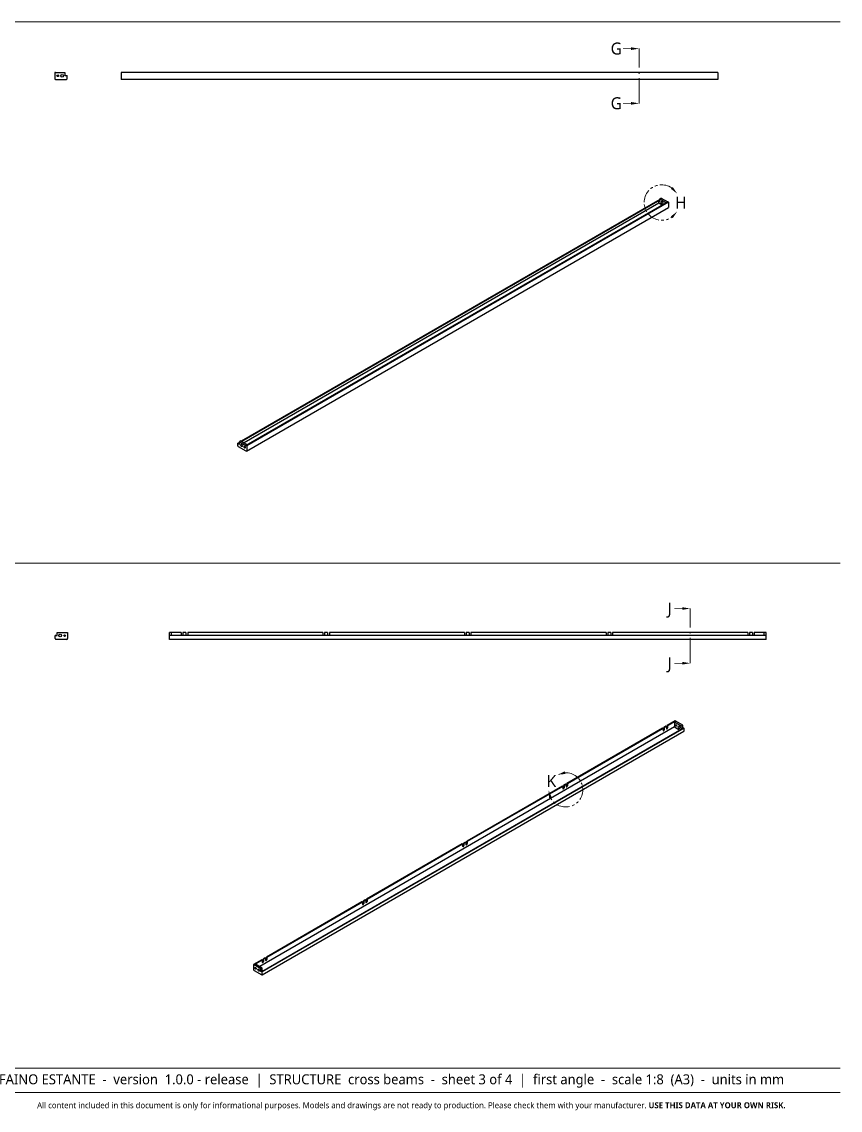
# Model space of a CAD drawing. Header units: inches. Extents: x 6 to 1987, y -21 to 287.
# Drawn here: x 1346.2 to 1552, y 5.6 to 279.1 of the extents above; entities that cross this region are included whole.
import ezdxf

# ---------------------------------------------------------------- set-up
doc = ezdxf.new("R2010")
doc.units = ezdxf.units.IN
doc.header["$LTSCALE"] = 12.7
doc.header["$MEASUREMENT"] = 0
for name, pattern in [('HIDDEN', [0.15, 0.1, -0.05]), ('ONS_DASHDOT', [0.71, 0.5, -0.1, 0.01, -0.1]), ('ONS_PHANTOM', [0.5, 0.25, -0.05, 0.05, -0.05, 0.05, -0.05])]:
    doc.linetypes.add(name, pattern=pattern)
for name, color, linetype, lineweight in [('ANNOTATION_TEXT', 7, 'Continuous', 25), ('BORDER_FRAME', 7, 'Continuous', 15), ('DETAIL_VIEW_PARENT_BORDER', 7, 'ONS_PHANTOM', 15), ('SECTION_CUTTING_LINE', 7, 'ONS_DASHDOT', 70), ('SKETCHED_GEOMETRY', 251, 'Continuous', 13), ('SURFACE_THREAD_SYMBOLS', 7, 'HIDDEN', 15), ('Visible', 7, 'Continuous', 25)]:
    doc.layers.add(name, color=color, linetype=linetype, lineweight=lineweight)
doc.styles.add('Onshape-Standard', font='NotoSans-Regular.ttf')
doc.styles.add('Onshape-Standard-NoteStyle', font='Open Sans', dxfattribs={"height": 2.5})

msp = doc.modelspace()

# ---------------------------------------------------------------- linework, layer by layer
at = {"layer": 'BORDER_FRAME'}
msp.add_line((1552, 10), (1152, 10), dxfattribs=at)
at = {"layer": 'DETAIL_VIEW_PARENT_BORDER', "color": 251, "lineweight": 13}
msp.add_arc((1507.16096, 233.66285), 4.45933, 55.7713141, 304.0464664, dxfattribs=at)
at = {"layer": 'DETAIL_VIEW_PARENT_BORDER', "color": 251, "lineweight": 13, "extrusion": (0, 0, -1)}
msp.add_arc((-1482.97383, 86.09436), 4.3123, 87.8607737, 332.7754312, dxfattribs=at)
at = {"layer": 'DETAIL_VIEW_PARENT_BORDER', "color": 251, "lineweight": 13}
for points in [[(1511.01997, 235.89752), (1509.90203, 237.58907), (1509.41385, 237.13506)], [(1511.01284, 231.41592), (1509.4028, 230.18349), (1509.88953, 229.72793)], [(1480.90215, 89.87644), (1482.91876, 90.08709), (1482.74143, 90.72974)], [(1478.66181, 86.04534), (1478.82003, 84.02393), (1479.46707, 84.18452)]]:
    msp.add_solid(points, dxfattribs=at)
at = {"layer": 'SECTION_CUTTING_LINE', "color": 7, "lineweight": 13}
for p, q in [((1501.42681, 258.59695), (1501.42681, 272.34695)), ((1514.28366, 117.90692), (1514.28366, 131.65692))]:
    msp.add_line(p, q, dxfattribs=at)
for points in [[(1499.42681, 272.43029), (1497.42681, 272.43029), (1499.42681, 272.26362), (1497.42681, 272.26362)], [(1501.42681, 272.34695), (1499.42681, 272.68029), (1499.42681, 272.01362)], [(1499.42681, 258.68029), (1497.42681, 258.68029), (1499.42681, 258.51362), (1497.42681, 258.51362)], [(1501.42681, 258.59695), (1499.42681, 258.93029), (1499.42681, 258.26362)], [(1512.28366, 131.74025), (1510.28366, 131.74025), (1512.28366, 131.57359), (1510.28366, 131.57359)], [(1514.28366, 131.65692), (1512.28366, 131.99025), (1512.28366, 131.32359)], [(1512.28366, 117.99025), (1510.28366, 117.99025), (1512.28366, 117.82359), (1510.28366, 117.82359)], [(1514.28366, 117.90692), (1512.28366, 118.24025), (1512.28366, 117.57359)]]:
    msp.add_solid(points, dxfattribs=at)
at = {"layer": 'SKETCHED_GEOMETRY'}
for p, q in [((1152.16999, 279.10204), (1552, 279.10204)), ((1152.18852, 143.0495), (1552.01852, 143.0495)), ((1552, 16.17802), (1152.16999, 16.17802))]:
    msp.add_line(p, q, dxfattribs=at)
at = {"layer": 'SURFACE_THREAD_SYMBOLS'}
for centre in [(1402.244, 172.17045), (1405.00285, 41.23089)]:
    msp.add_ellipse(centre, major_axis=(0.125, -0.21651), ratio=0.577350269, dxfattribs=at)
at = {"layer": 'Visible'}
for p, q in [((1354.67799, 266.34695), (1354.49049, 266.34695)), ((1354.49049, 266.34695), (1354.49049, 264.78445)), ((1354.67799, 266.34695), (1354.67799, 266.28445)), ((1357.11549, 266.28445), (1354.67799, 266.28445)), ((1357.11549, 265.53445), (1357.11549, 266.28445)), ((1357.42799, 265.53445), (1357.11549, 265.53445)), ((1357.42799, 265.59695), (1357.61549, 265.59695)), ((1357.42799, 265.53445), (1357.42799, 265.59695)), ((1357.61549, 264.78445), (1357.61549, 265.59695)), ((1371.20614, 266.34695), (1371.20614, 264.78445)), ((1521.20614, 266.34695), (1371.20614, 266.34695)), ((1521.20614, 266.34695), (1521.20614, 264.78445)), ((1354.67799, 264.59695), (1357.42799, 264.59695)), ((1371.20614, 264.78445), (1371.20614, 264.59695)), ((1521.20614, 264.59695), (1371.20614, 264.59695)), ((1521.20614, 264.78445), (1521.20614, 264.59695)), ((1506.63063, 234.42832), (1401.40431, 173.67587)), ((1506.63063, 234.27522), (1401.53689, 173.59932)), ((1506.40966, 233.48424), (1402.11141, 173.26762)), ((1508.70776, 233.84146), (1402.64174, 172.60422)), ((1508.84034, 233.76491), (1402.77433, 172.52767)), ((1506.63063, 234.22419), (1506.40966, 234.09662)), ((1506.40966, 234.09662), (1506.63063, 233.96904)), ((1506.40966, 233.48424), (1506.40966, 234.09662)), ((1507.24935, 232.99945), (1506.40966, 233.48424)), ((1506.98419, 234.78553), (1506.63063, 234.58141)), ((1506.63063, 234.58141), (1508.31001, 233.61182)), ((1506.63063, 233.96904), (1506.63063, 234.58141)), ((1506.98419, 234.78553), (1508.66357, 233.81594)), ((1508.70776, 233.84146), (1508.84034, 233.76491)), ((1508.84034, 233.76491), (1508.84034, 232.48914)), ((1402.73549, 171.16606), (1508.80151, 232.4033)), ((1400.91817, 173.3952), (1400.56462, 173.19107)), ((1400.56462, 172.52767), (1400.56462, 173.19107)), ((1400.6972, 173.11453), (1400.56462, 173.19107)), ((1400.91817, 173.2421), (1400.6972, 173.11453)), ((1400.91817, 173.19107), (1400.6972, 173.0635)), ((1400.6972, 173.0635), (1400.6972, 173.11453)), ((1400.6972, 173.0635), (1400.91817, 172.93592)), ((1401.27172, 173.75242), (1400.91817, 173.54829)), ((1400.91817, 172.93592), (1400.91817, 173.54829)), ((1400.91817, 173.54829), (1402.64174, 172.55319)), ((1401.27172, 173.75242), (1402.9511, 172.78283)), ((1402.64174, 172.60422), (1402.64174, 172.55319)), ((1402.64174, 172.60422), (1402.77433, 172.52767)), ((1402.77433, 172.52767), (1402.77433, 171.25189)), ((1402.64174, 171.17535), (1400.6972, 172.29803)), ((1354.59836, 124.09442), (1354.59836, 124.90692)), ((1354.78586, 124.90692), (1354.59836, 124.90692)), ((1354.78586, 124.84442), (1354.78586, 124.90692)), ((1354.78586, 124.84442), (1355.09836, 124.84442)), ((1357.53586, 123.90692), (1354.78586, 123.90692)), ((1355.09836, 124.84442), (1355.09836, 125.59442)), ((1355.09836, 125.59442), (1357.53586, 125.59442)), ((1357.53586, 125.65692), (1357.53586, 125.59442)), ((1357.53586, 125.65692), (1357.72336, 125.65692)), ((1357.72336, 125.65692), (1357.72336, 124.09442)), ((1383.34815, 125.65692), (1383.34815, 125.59442)), ((1386.28565, 125.65692), (1383.34815, 125.65692)), ((1383.34815, 124.90692), (1383.34815, 125.59442)), ((1383.84815, 125.59442), (1383.34815, 125.59442)), ((1533.34815, 124.90692), (1383.34815, 124.90692)), ((1383.34815, 124.09442), (1383.34815, 124.90692)), ((1383.34815, 123.90692), (1383.34815, 124.09442)), ((1533.34815, 123.90692), (1383.34815, 123.90692)), ((1383.84815, 124.90692), (1383.84815, 125.59442)), ((1386.28565, 125.65692), (1386.28565, 125.03192)), ((1387.47315, 125.65692), (1386.72315, 125.65692)), ((1386.72315, 125.65692), (1386.72315, 125.03192)), ((1387.47315, 125.65692), (1387.47315, 125.03192)), ((1421.91065, 125.65692), (1387.91065, 125.65692)), ((1387.91065, 125.65692), (1387.91065, 125.03192)), ((1421.91065, 125.65692), (1421.91065, 125.03192)), ((1422.34815, 125.65692), (1422.34815, 125.03192)), ((1423.09815, 125.65692), (1422.34815, 125.65692)), ((1423.09815, 125.65692), (1423.09815, 125.03192)), ((1423.53565, 125.65692), (1423.53565, 125.03192)), ((1457.53565, 125.65692), (1423.53565, 125.65692)), ((1457.53565, 125.65692), (1457.53565, 125.03192)), ((1458.72315, 125.65692), (1457.97315, 125.65692)), ((1457.97315, 125.65692), (1457.97315, 125.03192)), ((1458.72315, 125.65692), (1458.72315, 125.03192)), ((1459.16065, 125.65692), (1459.16065, 125.03192)), ((1493.16065, 125.65692), (1459.16065, 125.65692)), ((1493.16065, 125.65692), (1493.16065, 125.03192)), ((1494.34815, 125.65692), (1493.59815, 125.65692)), ((1493.59815, 125.65692), (1493.59815, 125.03192)), ((1494.34815, 125.65692), (1494.34815, 125.03192)), ((1528.78565, 125.65692), (1494.78565, 125.65692)), ((1494.78565, 125.65692), (1494.78565, 125.03192)), ((1528.78565, 125.65692), (1528.78565, 125.03192)), ((1529.22315, 125.65692), (1529.22315, 125.03192)), ((1529.97315, 125.65692), (1529.22315, 125.65692)), ((1529.97315, 125.65692), (1529.97315, 125.03192)), ((1530.41065, 125.65692), (1530.41065, 125.03192)), ((1533.34815, 125.65692), (1530.41065, 125.65692)), ((1532.84815, 124.90692), (1532.84815, 125.59442)), ((1533.34815, 125.59442), (1532.84815, 125.59442)), ((1533.34815, 125.65692), (1533.34815, 125.59442)), ((1533.34815, 124.90692), (1533.34815, 125.59442)), ((1533.34815, 124.09442), (1533.34815, 124.90692)), ((1533.34815, 123.90692), (1533.34815, 124.09442)), ((1510.31757, 101.88128), (1406.01932, 41.66465)), ((1512.61566, 101.62612), (1406.54965, 40.38888)), ((1512.74825, 101.54957), (1406.68223, 40.31233)), ((1507.31236, 101.57509), (1483.27073, 87.69465)), ((1507.44494, 101.49854), (1483.40331, 87.6181)), ((1507.44494, 101.49854), (1507.31236, 101.57509)), ((1507.44494, 101.49854), (1507.44494, 100.98823)), ((1508.15205, 102.05988), (1507.62172, 101.7537)), ((1507.62172, 101.24339), (1507.62172, 101.7537)), ((1507.7543, 101.67715), (1507.62172, 101.7537)), ((1508.28463, 101.98334), (1507.7543, 101.67715)), ((1507.7543, 101.67715), (1507.7543, 101.16684)), ((1508.28463, 101.98334), (1508.15205, 102.05988)), ((1508.28463, 101.98334), (1508.28463, 101.47303)), ((1510.53854, 103.43772), (1508.46141, 102.23849)), ((1508.46141, 101.72818), (1508.46141, 102.23849)), ((1508.59399, 102.16195), (1508.46141, 102.23849)), ((1510.67112, 103.36118), (1508.59399, 102.16195)), ((1508.59399, 102.16195), (1508.59399, 101.65164)), ((1510.67112, 103.31014), (1510.31757, 103.10602)), ((1510.31757, 103.10602), (1510.31757, 101.88128)), ((1512.04114, 102.11092), (1510.31757, 103.10602)), ((1510.31757, 101.88128), (1511.68758, 101.09029)), ((1510.67112, 103.36118), (1510.53854, 103.43772)), ((1510.67112, 103.36118), (1510.67112, 103.31014)), ((1512.39469, 102.31504), (1510.67112, 103.31014)), ((1512.39469, 102.31504), (1512.04114, 102.11092)), ((1512.04114, 101.49854), (1512.04114, 102.11092)), ((1512.39469, 101.70267), (1512.04114, 101.49854)), ((1512.21791, 101.39648), (1512.04114, 101.49854)), ((1512.39469, 101.70267), (1512.39469, 102.31504)), ((1512.57147, 101.60061), (1512.39469, 101.70267)), ((1512.61566, 101.62612), (1512.74825, 101.54957)), ((1512.74825, 100.88617), (1512.74825, 101.54957)), ((1406.6434, 39.56309), (1512.70941, 100.80034)), ((1483.27073, 87.18434), (1483.27073, 87.69465)), ((1483.40331, 87.6181), (1483.27073, 87.69465)), ((1483.40331, 87.6181), (1483.40331, 87.10779)), ((1482.12168, 87.03124), (1458.08005, 73.1508)), ((1482.25427, 86.9547), (1458.21263, 73.07426)), ((1482.25427, 86.9547), (1482.12168, 87.03124)), ((1482.25427, 86.9547), (1482.25427, 86.44439)), ((1482.96137, 87.51604), (1482.43104, 87.20985)), ((1482.56362, 87.13331), (1482.43104, 87.20985)), ((1482.43104, 86.69954), (1482.43104, 87.20985)), ((1483.09395, 87.43949), (1482.56362, 87.13331)), ((1482.56362, 87.13331), (1482.56362, 86.623)), ((1483.09395, 87.43949), (1482.96137, 87.51604)), ((1483.09395, 87.43949), (1483.09395, 86.92918)), ((1456.931, 72.4874), (1432.88937, 58.60696)), ((1457.06359, 72.41085), (1433.02196, 58.53041)), ((1457.06359, 72.41085), (1456.931, 72.4874)), ((1457.06359, 72.41085), (1457.06359, 71.90054)), ((1457.77069, 72.97219), (1457.24036, 72.66601)), ((1457.37295, 72.58946), (1457.24036, 72.66601)), ((1457.24036, 72.1557), (1457.24036, 72.66601)), ((1457.90328, 72.89565), (1457.37295, 72.58946)), ((1457.37295, 72.58946), (1457.37295, 72.07915)), ((1457.90328, 72.89565), (1457.77069, 72.97219)), ((1457.90328, 72.89565), (1457.90328, 72.38534)), ((1458.08005, 72.64049), (1458.08005, 73.1508)), ((1458.21263, 73.07426), (1458.08005, 73.1508)), ((1458.21263, 73.07426), (1458.21263, 72.56395)), ((1431.74032, 57.94355), (1407.69869, 44.06311)), ((1431.87291, 57.86701), (1407.83128, 43.98657)), ((1431.87291, 57.86701), (1431.74032, 57.94355)), ((1431.87291, 57.86701), (1431.87291, 57.3567)), ((1432.58001, 58.42835), (1432.04968, 58.12216)), ((1432.18227, 58.04562), (1432.04968, 58.12216)), ((1432.04968, 57.61185), (1432.04968, 58.12216)), ((1432.7126, 58.3518), (1432.18227, 58.04562)), ((1432.18227, 58.04562), (1432.18227, 57.53531)), ((1432.7126, 58.3518), (1432.58001, 58.42835)), ((1432.7126, 58.3518), (1432.7126, 57.84149)), ((1432.88937, 58.09665), (1432.88937, 58.60696)), ((1433.02196, 58.53041), (1432.88937, 58.60696)), ((1433.02196, 58.53041), (1433.02196, 58.0201)), ((1407.38933, 43.8845), (1406.859, 43.57832)), ((1407.52192, 43.80796), (1406.99159, 43.50177)), ((1407.52192, 43.80796), (1407.38933, 43.8845)), ((1407.52192, 43.80796), (1407.52192, 43.29765)), ((1407.83128, 43.98657), (1407.69869, 44.06311)), ((1407.69869, 43.5528), (1407.69869, 44.06311)), ((1407.83128, 43.98657), (1407.83128, 43.47625)), ((1406.54965, 43.39971), (1404.47252, 42.20048)), ((1404.47252, 42.20048), (1404.47252, 40.9247)), ((1404.6051, 42.12393), (1404.47252, 42.20048)), ((1406.68223, 43.32316), (1404.6051, 42.12393)), ((1404.95866, 42.27703), (1404.6051, 42.0729)), ((1404.6051, 42.12393), (1404.6051, 42.0729)), ((1406.32867, 41.0778), (1404.6051, 42.0729)), ((1406.68223, 41.28192), (1404.95866, 42.27703)), ((1406.68223, 41.28192), (1406.32867, 41.0778)), ((1406.32867, 40.46542), (1406.32867, 41.0778)), ((1406.68223, 43.32316), (1406.54965, 43.39971)), ((1406.68223, 43.32316), (1406.68223, 42.81285)), ((1406.68223, 40.66955), (1406.68223, 41.28192)), ((1406.99159, 43.50177), (1406.859, 43.57832)), ((1406.859, 43.06801), (1406.859, 43.57832)), ((1406.99159, 43.50177), (1406.99159, 42.99146)), ((1404.6051, 40.69506), (1406.54965, 39.57238)), ((1406.68223, 40.66955), (1406.32867, 40.46542)), ((1406.54965, 40.33785), (1406.32867, 40.46542)), ((1406.54965, 40.33785), (1406.54965, 40.38888)), ((1406.54965, 40.38888), (1406.68223, 40.31233)), ((1406.859, 40.56749), (1406.68223, 40.66955)), ((1406.68223, 39.64893), (1406.68223, 40.31233))]:
    msp.add_line(p, q, dxfattribs=at)
for centre, radius in [((1355.24049, 265.53445), 0.20625), ((1356.36549, 265.53445), 0.34375), ((1355.84836, 124.84442), 0.34375), ((1356.97336, 124.84442), 0.20625)]:
    msp.add_circle(centre, radius, dxfattribs=at)
for centre, radius, start, end in [((1354.67799, 264.78445), 0.1875, 180, 270), ((1357.42799, 264.78445), 0.1875, 270, 0), ((1354.78586, 124.09442), 0.1875, 180, 270), ((1357.53586, 124.09442), 0.1875, 270, 0), ((1386.5044, 125.03192), 0.21875, 180, 214.8499046), ((1386.5044, 125.03192), 0.21875, 325.1500954, 0), ((1387.6919, 125.03192), 0.21875, 180, 214.8499046), ((1387.6919, 125.03192), 0.21875, 325.1500954, 0), ((1422.1294, 125.03192), 0.21875, 180, 214.8499046), ((1422.1294, 125.03192), 0.21875, 325.1500954, 0), ((1423.3169, 125.03192), 0.21875, 180, 214.8499046), ((1423.3169, 125.03192), 0.21875, 325.1500954, 0), ((1457.7544, 125.03192), 0.21875, 180, 214.8499046), ((1457.7544, 125.03192), 0.21875, 325.1500954, 0), ((1458.9419, 125.03192), 0.21875, 180, 214.8499046), ((1458.9419, 125.03192), 0.21875, 325.1500954, 0), ((1493.3794, 125.03192), 0.21875, 180, 214.8499046), ((1493.3794, 125.03192), 0.21875, 325.1500954, 0), ((1494.5669, 125.03192), 0.21875, 180, 214.8499046), ((1494.5669, 125.03192), 0.21875, 325.1500954, 0), ((1529.0044, 125.03192), 0.21875, 180, 214.8499046), ((1529.0044, 125.03192), 0.21875, 325.1500954, 0), ((1530.1919, 125.03192), 0.21875, 180, 214.8499046), ((1530.1919, 125.03192), 0.21875, 325.1500954, 0)]:
    msp.add_arc(centre, radius, start, end, dxfattribs=at)
for centre, major_axis in [((1507.16096, 233.66285), (0.17187, -0.2977)), ((1401.4485, 172.62973), (0.17187, -0.2977)), ((1402.244, 172.17045), (0.10312, -0.17862)), ((1510.71531, 102.26401), (0.10312, -0.17862)), ((1511.51081, 101.80473), (0.17187, -0.2977)), ((1405.00285, 41.23089), (0.10312, -0.17862)), ((1405.79834, 40.77161), (0.17187, -0.2977))]:
    msp.add_ellipse(centre, major_axis=major_axis, ratio=0.577350269, dxfattribs=at)
for centre, major_axis, start_param, end_param in [((1507.95646, 233.20357), (0.10312, -0.17862), 2.600408237, 3.68277707), ((1508.43931, 101.56233), (0.10938, 0.18944), 2.35619449, 5.497787144), ((1507.59962, 101.07754), (0.10938, 0.18944), 2.35619449, 5.497787144), ((1512.61566, 100.96272), (0.09375, -0.16238), 0, 0.785398163), ((1482.40894, 86.53369), (0.10938, 0.18944), 2.35619449, 5.497787144), ((1483.24863, 87.01849), (0.10938, 0.18944), 2.35619449, 5.497787144), ((1457.21827, 71.98985), (0.10938, 0.18944), 2.35619449, 5.497787144), ((1458.05795, 72.47464), (0.10938, 0.18944), 2.35619449, 5.497787144), ((1432.02759, 57.446), (0.10938, 0.18944), 2.35619449, 5.497787144), ((1432.86728, 57.9308), (0.10938, 0.18944), 2.35619449, 5.497787144), ((1406.83691, 42.90216), (0.10938, 0.18944), 2.35619449, 5.497787144), ((1407.6766, 43.38695), (0.10938, 0.18944), 2.35619449, 5.497787144), ((1404.6051, 40.84816), (0.09375, -0.16238), 3.926990817, 5.497787144), ((1406.54965, 39.72547), (0.09375, -0.16238), 5.497787144, 7.068583471)]:
    msp.add_ellipse(centre, major_axis=major_axis, ratio=0.577350269, start_param=start_param, end_param=end_param, dxfattribs=at)
at = {"layer": 'Visible', "extrusion": (0, 0, -1)}
for centre, major_axis, start_param, end_param in [((1508.70776, 232.56568), (-0.09375, 0.16238), 2.35619449, 3.141592654), ((1400.6972, 172.45112), (-0.09375, 0.16238), 3.926990817, 5.497787144), ((1402.64174, 171.32844), (-0.09375, 0.16238), 2.35619449, 3.926990817), ((1507.46704, 101.15408), (-0.10938, -0.18944), 3.926990817, 5.632047848), ((1508.30673, 101.63888), (-0.10938, -0.18944), 3.926990817, 5.632047848), ((1482.27636, 86.61024), (-0.10938, -0.18944), 3.926990817, 5.632047848), ((1483.11605, 87.09503), (-0.10938, -0.18944), 3.926990817, 5.632047848), ((1457.08568, 72.06639), (-0.10938, -0.18944), 3.926990817, 5.632047848), ((1457.92537, 72.55119), (-0.10938, -0.18944), 3.926990817, 5.632047848), ((1431.895, 57.52255), (-0.10938, -0.18944), 3.926990817, 5.632047848), ((1432.73469, 58.00734), (-0.10938, -0.18944), 3.926990817, 5.632047848), ((1406.70432, 42.9787), (-0.10938, -0.18944), 3.926990817, 5.632047848), ((1407.54401, 43.4635), (-0.10938, -0.18944), 3.926990817, 5.632047848)]:
    msp.add_ellipse(centre, major_axis=major_axis, ratio=0.577350269, start_param=start_param, end_param=end_param, dxfattribs=at)

# ---------------------------------------------------------------- texts
at = {"layer": 'ANNOTATION_TEXT', "attachment_point": 1, "style": 'Onshape-Standard-NoteStyle'}
for s, insert, char_height, width in [('{\\fOpen Sans|b0|i0|c0|p0;\\W7.18321;  }FAINO ESTANTE  -  version  1.0.0 - release  |  STRUCTURE  cross beams  -  sheet 3 of 4  |  first angle  -  scale 1:8  (A3)  -  units in mm', (1328.28349, 14.59375), 2.5, 222.743421), ('{\\fOpen Sans|b0|i0|c0|p0;\\W9.38940;      }All content included in this document is only for informational purposes. Models and drawings are not ready to production. Please check them with your manufacturer. {\\fOpen Sans|b1|i0|c0|p0;USE THIS DATA AT YOUR OWN RISK.}', (1321.4382, 7.57923), 1.5, 230.5094998)]:
    msp.add_mtext(s, dxfattribs=dict(at, insert=insert, char_height=char_height, width=width))
at = {"layer": 'SECTION_CUTTING_LINE', "color": 7, "linetype": 'Continuous', "lineweight": -3, "char_height": 3, "attachment_point": 1, "style": 'Onshape-Standard'}
for s, insert, width in [('\\fOpen Sans|b0|i0|c0|p0;\\W1.0000000000;\\T1.0000000000;\\o\\lG', (1494.27513, 273.87761), 3.0470027), ('\\fOpen Sans|b0|i0|c0|p0;\\W1.0000000000;\\T1.0000000000;\\o\\lG', (1494.27513, 260.12761), 3.0470027), ('\\fOpen Sans|b0|i0|c0|p0;\\W1.0000000000;\\T1.0000000000;\\o\\lJ', (1508.55432, 133.15692), 1.1178474), ('\\fOpen Sans|b0|i0|c0|p0;\\W1.0000000000;\\T1.0000000000;\\o\\lJ', (1508.55432, 119.40692), 1.1178474)]:
    msp.add_mtext(s, dxfattribs=dict(at, insert=insert, width=width))
at = {"layer": 'SKETCHED_GEOMETRY', "color": 251, "char_height": 3, "attachment_point": 1, "style": 'Onshape-Standard'}
for s, insert, width in [('\\fNoto Sans|b0|i0|c0|p0;\\W1.0000000000;\\T1.0000000000;\\o\\lH', (1510.47793, 235.16285), 3.1021798), ('\\fNoto Sans|b0|i0|c0|p0;\\W1.0000000000;\\T1.0000000000;\\o\\lK', (1478.17139, 89.79227), 2.5912807)]:
    msp.add_mtext(s, dxfattribs=dict(at, insert=insert, width=width))

doc.saveas('drawing.dxf')
